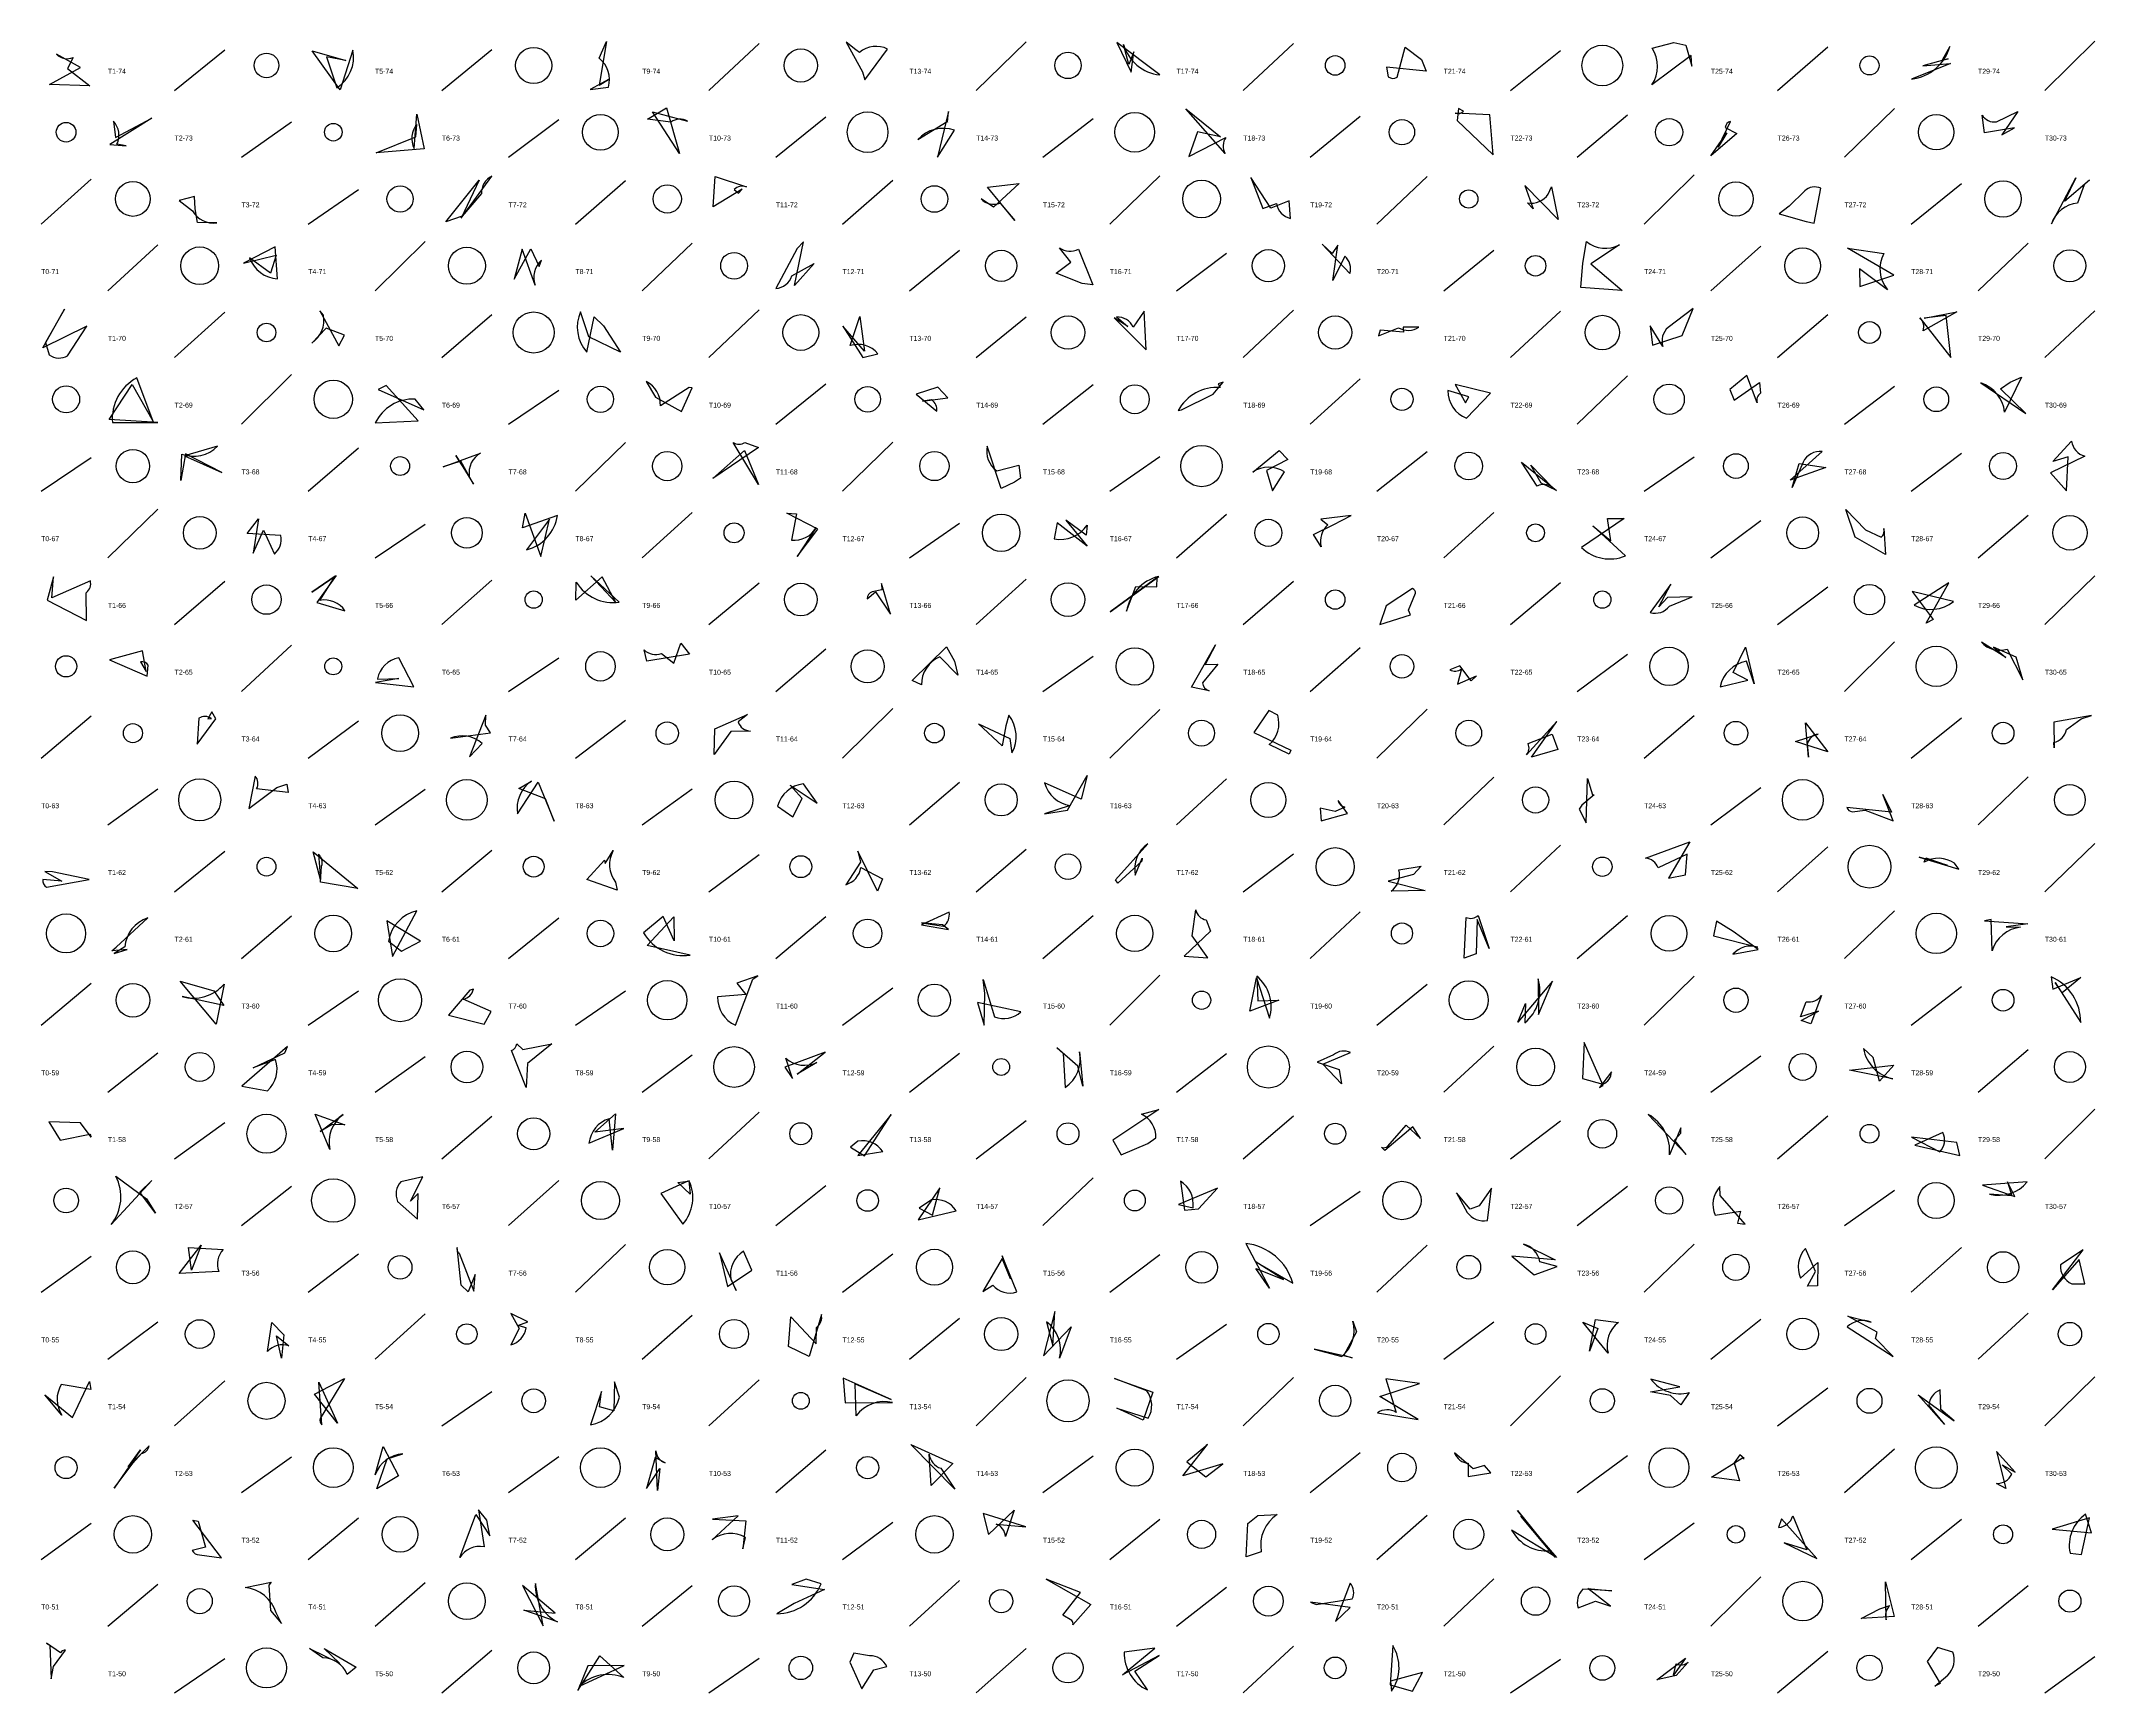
# Model space of a CAD drawing. Header units: millimetres. Extents: x -1 to 9990, y 0 to 15990.
# Drawn here: x 0 to 1230, y 2000 to 2990 of the extents above; entities that cross this region are included whole.
import ezdxf

# ---------------------------------------------------------------- set-up
doc = ezdxf.new("R2010")
doc.units = ezdxf.units.MM
doc.layers.add('TEXT', color=3, linetype='Continuous')
doc.layers.add('WALL', color=1, linetype='Continuous')

msp = doc.modelspace()

# ---------------------------------------------------------------- linework, layer by layer
for points in [[(339.8, 2966.6), (328.9, 2960.5), (339.8, 2961.9, 0.3), (334.3, 2979.3), (338.6, 2989.3), (334.3, 2963.2)], [(492, 2971.2), (493.4, 2966.4), (507, 2984.8, 0.3), (490.1, 2982.7), (488, 2984.3), (482.2, 2988.9)], [(5, 2963.6), (23.7, 2973.8), (9.3, 2981.7, 0.3), (19.2, 2979.7), (15.9, 2973.2), (29.2, 2962.7)], [(182.5, 2978), (170.9, 2980.1), (177.2, 2961.5, 0.3), (186.8, 2984.1), (179.1, 2960.4), (162.3, 2983.8)], [(654.5, 2983.2), (651.4, 2975.5), (648.2, 2987.5, 0.3), (669.9, 2969.3), (644.3, 2988.8), (652.9, 2970.9)], [(829.4, 2971.6), (805.8, 2974), (806.8, 2968.2, 0.3), (812.1, 2967.9), (817, 2986), (826.7, 2978.6)], [(988.6, 2974.6), (988.2, 2980.9), (964.7, 2963.4, 0.3), (964.8, 2985.4), (977.9, 2988.8), (985, 2987.1)], [(1126.9, 2974.7), (1143.5, 2976.2), (1120.2, 2966.8, 0.3), (1143.2, 2986.4), (1138.5, 2978.2), (1142.1, 2979)], [(41.1, 2927.6), (51, 2926.8), (45.4, 2927.8, 0.3), (43.4, 2941.6), (44.5, 2931.8), (66.4, 2943.4)], [(200.7, 2922.7), (224.4, 2932.2), (225, 2939.7, 0.3), (223.5, 2925.3), (225.1, 2945.8), (229.4, 2925)], [(382.4, 2922.3), (366.2, 2947.3), (387.1, 2941.6, 0.3), (377.2, 2941), (363.1, 2942.9), (374.6, 2949.6)], [(543.4, 2947.5), (536.9, 2920.1), (547, 2936.2, 0.3), (525, 2930.6), (542.7, 2941.5), (542.9, 2941.1)], [(692.5, 2935.2), (687.4, 2920.4), (709.6, 2931.9, 0.3), (709.2, 2922.2), (685.6, 2949.1), (706.3, 2932.3)], [(869.7, 2921.5), (867.6, 2945.4), (846.9, 2946.5, 0.3), (851.9, 2947.6), (848.9, 2949.3), (848, 2942)], [(1009.6, 2934.7), (1004.4, 2926), (1011.8, 2941.4, 0.3), (1008.5, 2937.9), (1015.6, 2934.2), (1000, 2920.9)], [(1181.9, 2937.7), (1163.9, 2934.7), (1162.4, 2945.3, 0.3), (1171, 2941.2), (1183.9, 2947.5), (1174.2, 2933.4)], [(262.4, 2906.2), (251.5, 2883.5), (270, 2908.7, 0.3), (263.8, 2898.3), (252.1, 2884.8), (242.3, 2881.4)], [(402.5, 2890.3), (403.7, 2908.4), (422.5, 2902.2, 0.3), (415.1, 2900.6), (417.7, 2898.5), (419.9, 2900.9)], [(585.7, 2904.2), (570.4, 2890.1), (562.9, 2895.1, 0.3), (574.4, 2892.5), (583.2, 2882.1), (566.7, 2902)], [(724.4, 2907.9), (731.7, 2889.2), (739.9, 2892.2, 0.3), (748.2, 2883.4), (747.4, 2893.9), (736.5, 2889.5)], [(888.5, 2903), (893.6, 2889.1), (890.2, 2892.6, 0.3), (902.6, 2897.9), (904.5, 2902.2), (908.6, 2882.8)], [(1226.8, 2906.5), (1223.6, 2903.4), (1219.6, 2892.5, 0.3), (1204, 2880.2), (1218.5, 2907.6), (1211.8, 2893.7)], [(91.9, 2896.5), (82.7, 2894), (90.6, 2887.8, 0.3), (105.2, 2880.7), (93.7, 2881), (92.3, 2889.1)], [(1057.1, 2881.6), (1061.8, 2880.5), (1065.8, 2901.5, 0.3), (1056.2, 2899.8), (1046.8, 2890.7), (1041, 2886.2)], [(140.7, 2861.4), (137.4, 2850.6), (124.9, 2859.7, 0.3), (141.6, 2847.1), (140.1, 2866.4), (121.3, 2856.5)], [(456.5, 2869.4), (452.8, 2865.3), (440, 2841.3, 0.3), (449.7, 2849), (463, 2856.4), (451.2, 2843.1)], [(773.2, 2862.4), (767.3, 2868), (783.8, 2850.3, 0.3), (780.7, 2860.7), (773.6, 2846.1), (776.5, 2867.3)], [(922.1, 2841.9), (923.4, 2856.5), (925.5, 2869.5, 0.3), (945.3, 2867.6), (928.2, 2856.2), (946.9, 2840.1)], [(293.3, 2865.1), (298.3, 2854.6), (299.6, 2858.3, 0.3), (295.9, 2843.3), (288.2, 2865), (283.3, 2846.9)], [(608, 2850.5), (616.7, 2857.1), (610, 2865.8, 0.3), (621.2, 2864.9), (629.9, 2843.6), (623.5, 2844.4)], [(1109.5, 2849.3), (1081.8, 2865.6), (1103.5, 2862.3, 0.3), (1105.8, 2840.5), (1089.1, 2853.2), (1089.3, 2842.5)], [(982.9, 2813.3), (989.3, 2829.3), (974.4, 2818.1, 0.3), (971.3, 2806.6), (963.6, 2819), (965, 2807.5)], [(14.1, 2828.9), (2.6, 2809), (4.9, 2801.6, 0.3), (15.9, 2801.1), (27.5, 2818.9), (1, 2805.8)], [(181.7, 2813.4), (170.8, 2817.6), (162.1, 2808.7, 0.3), (169.1, 2825.4), (167, 2827.9), (178.3, 2807.1)], [(347, 2803.2), (328, 2812.4), (323.1, 2827.4, 0.3), (326.9, 2803.2), (331.3, 2824.3), (336.8, 2819.1)], [(480.2, 2818.8), (492.1, 2800.1), (501.2, 2802.3, 0.3), (484.6, 2807.2), (490.3, 2824.6), (493.1, 2803.9)], [(661.9, 2804.7), (660.7, 2827.7), (654.1, 2818.3, 0.3), (644.1, 2824.3), (650.9, 2818.6), (642.7, 2823.8)], [(802, 2816.5), (800.9, 2813), (812.9, 2817.9, 0.3), (825.2, 2818.3), (815.8, 2818.2), (815.9, 2815.2)], [(1127.8, 2823.5), (1147.4, 2827.4), (1127.1, 2816.1, 0.3), (1125.1, 2823.8), (1143.8, 2800.1), (1141, 2825.1)], [(54.5, 2783.8), (67.2, 2761.6), (57.4, 2787.8, 0.3), (42.7, 2761), (70, 2761.1), (40.8, 2762.8)], [(201.8, 2780.9), (229.2, 2768.7), (224.1, 2775.1, 0.3), (200.1, 2760.8), (225.8, 2762), (206.7, 2783.2)], [(390, 2781.8), (388.2, 2782.1), (370.9, 2771.1, 0.3), (362.4, 2785.6), (368, 2776.3), (383.5, 2767.6)], [(537.1, 2782.2), (524, 2778.1), (536.4, 2767.8, 0.3), (533.3, 2774.6), (527.8, 2773.8), (543, 2775.8)], [(708, 2785.2), (704.9, 2784.2), (706.2, 2782, 0.3), (681, 2768.2), (682.9, 2768.7), (701.9, 2778.1)], [(853, 2772.9), (855.1, 2776.5), (842.4, 2780.2, 0.3), (853.6, 2763.6), (868, 2778.6), (846.8, 2783.8)], [(1014, 2774.4), (1029.1, 2785.1), (1029.7, 2778.7, 0.3), (1027.7, 2772.8), (1021.5, 2789.3), (1011.4, 2780.8)], [(1179.3, 2785.3), (1186.1, 2788.3), (1175.9, 2767.2, 0.3), (1161.6, 2784.8), (1188.7, 2766.4), (1173.4, 2781.2)], [(86.5, 2742.3), (83.6, 2726.3), (84.3, 2742.1, 0.3), (105.6, 2746.9), (85.8, 2741.2), (108.3, 2731.1)], [(421.2, 2744.4), (429.7, 2724), (414.4, 2749.1, 0.3), (421.5, 2749.1), (429.7, 2746.1), (402.2, 2727.5)], [(582.9, 2725.4), (574.9, 2721.5), (566.6, 2747, 0.3), (572.3, 2732.2), (585.6, 2735.6), (586.5, 2727.8)], [(733.9, 2732.3), (737.4, 2720.1), (744.7, 2731.5, 0.3), (725.7, 2731.4), (741.4, 2744.3), (746.7, 2738.9)], [(1068.8, 2734.1), (1047.5, 2726.6), (1066.7, 2743.8, 0.3), (1055.2, 2737.4), (1048.7, 2722.2), (1052.8, 2736.5)], [(1213.9, 2740.6), (1204.8, 2737.7), (1216, 2750, 0.3), (1223.9, 2740.9), (1203.4, 2730.9), (1213, 2720.1)], [(251.4, 2738), (240.8, 2734.5), (263.1, 2742.8, 0.3), (256.4, 2728.9), (248.4, 2741.4), (258.9, 2724.2)], [(898.3, 2724.7), (892.2, 2735.6), (904.9, 2722.3, 0.3), (896, 2723), (886.5, 2737.4), (907.6, 2720.3)], [(299.3, 2680.9), (304.4, 2703.2), (290.8, 2684.8, 0.3), (309.3, 2705.4), (288.3, 2697.9), (290, 2706.7)], [(446.6, 2706.7), (452.5, 2706.4), (449.4, 2690.7, 0.3), (464.1, 2698.1), (452.9, 2680.9), (465.1, 2697.2)], [(1080.8, 2709), (1092.6, 2696.8), (1102, 2692.4, 0.3), (1103.6, 2697.6), (1104.5, 2682.1), (1086.5, 2692.4)], [(127, 2682.8), (133.3, 2696.5), (139.7, 2682.3, 0.3), (143.5, 2693.3), (123.4, 2694.5), (130.3, 2703.3)], [(626.5, 2687.1), (608.5, 2700.9), (606.7, 2691.4, 0.3), (626.5, 2699.6), (625.9, 2693.5), (613.8, 2702.6)], [(784.5, 2705.4), (766.5, 2703.1), (770.7, 2699.8, 0.3), (766.7, 2686.7), (762, 2693.9), (773.9, 2699.8)], [(938, 2703.5), (948.1, 2703.6), (922.6, 2686.2, 0.3), (948.8, 2681.2), (929.4, 2699.1), (940, 2690.2)], [(176.7, 2669.4), (165.1, 2653.2), (182, 2648.3, 0.3), (166.9, 2654.5), (176.2, 2669.1), (162.1, 2659.4)], [(336.1, 2668.6), (320.2, 2654.6), (320.5, 2665.4, 0.3), (346.3, 2653.5), (329.2, 2669.2), (344.2, 2653.3)], [(3.7, 2654.6), (27.3, 2642.4), (27, 2659.1, 0.3), (29.5, 2666.3), (6.5, 2656), (7.4, 2668.7)], [(503.3, 2664.6), (503.6, 2660.8), (497.7, 2659.7, 0.3), (494.8, 2655.4), (499.7, 2659.6), (508.6, 2646.3)], [(668.4, 2668.2), (640.3, 2647.7), (669.3, 2668.9, 0.3), (650.1, 2648), (655.7, 2662.8), (668.2, 2662.6)], [(820.2, 2645.9), (819, 2648.7), (823.2, 2658.8, 0.3), (821.3, 2661.6), (805.5, 2651.3), (801.7, 2640.1)], [(968.9, 2650.6), (976.1, 2664.2), (963.6, 2647.2, 0.3), (975.2, 2651), (988.8, 2656.6), (974.1, 2656.3)], [(1128.9, 2640.8), (1142.6, 2665.1), (1121.7, 2651.7, 0.3), (1145.3, 2653.8), (1120.6, 2659.9), (1133.1, 2643)], [(40.9, 2619), (63.5, 2609.1), (64.1, 2615.7, 0.3), (59.6, 2617.8), (62.9, 2611.9), (60.8, 2624.4)], [(200.3, 2605.4), (223.2, 2602.7), (214.2, 2620.2, 0.3), (201.4, 2607.5), (201.7, 2607.4), (214.3, 2607.8)], [(388.3, 2622.4), (362.8, 2618.2), (361.2, 2624.9, 0.3), (371.5, 2622.7), (379, 2616.9), (383.1, 2628.9)], [(547, 2618.2), (549.1, 2609.8), (538.2, 2620.8, 0.3), (527.2, 2603.9), (521.7, 2606.5), (542.2, 2626.7)], [(697.2, 2616.2), (704.8, 2616.3), (695.6, 2605.2, 0.3), (699.5, 2600.4), (689, 2602.6), (703.3, 2627.8)], [(1020.7, 2626.4), (1026, 2604.5), (1021.3, 2618.1, 0.3), (1005.5, 2602.8), (1022.1, 2606.8), (1013.3, 2611.3)], [(1169.2, 2626.4), (1176.6, 2620.3), (1162, 2629.5, 0.3), (1177.5, 2625.4), (1186.9, 2606.9), (1182.9, 2620.6)], [(856.4, 2606.4), (849.6, 2615.3), (843.7, 2613, 0.3), (850.6, 2613.5), (848.3, 2604.4), (859.6, 2609.4)], [(102.3, 2587.8), (99.9, 2583.6), (102.1, 2583.7, 0.3), (94.5, 2584), (93.5, 2568.4), (104.7, 2583.6)], [(266.3, 2585.7), (256.5, 2560.8), (264.2, 2568.7, 0.3), (245.2, 2571.9), (269.2, 2575.2), (266.2, 2579.7)], [(403.4, 2577.6), (423.1, 2586.1), (417.4, 2581.7, 0.3), (424.8, 2576.2), (413.1, 2575.9), (403, 2562.2)], [(561.5, 2580.5), (580.2, 2571.8), (581.4, 2563.1, 0.3), (579.6, 2585.7), (577.7, 2579.4), (575.5, 2567.4)], [(748.5, 2564.7), (747.4, 2562.4), (735.5, 2568.1, 0.3), (740.6, 2585.8), (735.2, 2588.6), (726.2, 2575.3)], [(1205.3, 2581.6), (1205.6, 2566.1), (1205.3, 2569.4, 0.3), (1213, 2577.1), (1221.7, 2583.5), (1227.9, 2585.6)], [(892.6, 2560.6), (907.8, 2582), (889.5, 2561.9, 0.3), (890.5, 2568.7), (905, 2574.4), (908.3, 2565.1)], [(1070, 2563.7), (1050.6, 2570), (1064.2, 2574.4, 0.3), (1057.7, 2568.4), (1058.5, 2560.6), (1056.7, 2581.1)], [(147.2, 2544.4), (148, 2539.5), (129.1, 2541.6, 0.3), (128.3, 2549.3), (124.4, 2529.8), (141.1, 2542.4)], [(302.1, 2535.7), (286.1, 2541.9), (293.8, 2546.3, 0.3), (285.4, 2526.6), (297.7, 2545.6), (307.2, 2522.2)], [(626.5, 2549.6), (622.9, 2535.4), (601, 2545.3, 0.3), (616.3, 2531.6), (600.9, 2526.6), (614.7, 2528.8)], [(925.4, 2521.3), (926.2, 2547.9), (929.2, 2538, 0.3), (930.1, 2538.1), (922.7, 2531.8), (921.2, 2529.5)], [(448.6, 2543.8), (464.8, 2533), (456.5, 2544.6, 0.3), (441, 2531.3), (450.3, 2524.8), (455.7, 2535.9)], [(766.7, 2522.4), (782.3, 2526.9), (776.8, 2534.7, 0.3), (780.7, 2530.6), (774.9, 2528.1), (766, 2530)], [(1102.9, 2538.2), (1108.2, 2527.6), (1081.5, 2530.5, 0.3), (1084.7, 2527.9), (1092.5, 2528.8), (1109.1, 2522.4)], [(984.9, 2490.1), (985.9, 2502.4), (968.4, 2494.3, 0.3), (960.9, 2500.1), (987.4, 2509.8), (974.6, 2488.1)], [(189.7, 2481.9), (167.3, 2485.8), (168, 2495.4, 0.3), (166.2, 2502.4), (167.3, 2487.3), (163, 2503.9)], [(337.5, 2498.8), (337.8, 2496.8), (342.6, 2504.7, 0.3), (344.1, 2485.7), (345.1, 2480.9), (326.9, 2487.3)], [(489.2, 2504.3), (490.7, 2497.7), (481.9, 2484.2, 0.3), (490.9, 2494.5), (503.9, 2487.7), (500.9, 2480.3)], [(644.9, 2485.1), (643.5, 2487.1), (662.8, 2508.7, 0.3), (655.3, 2489.9), (659.5, 2500), (659.2, 2498.3)], [(1124.7, 2500.7), (1148.4, 2493.6), (1145.9, 2497, 0.3), (1127.7, 2497.6), (1128.8, 2500.2), (1141.6, 2496)], [(2.2, 2492.2), (12.4, 2486.4), (1, 2487.3, 0.3), (3.3, 2482.7), (28.7, 2487.4), (6.8, 2491.9)], [(806.8, 2486.4), (828.9, 2480.7), (808.6, 2480.3, 0.3), (813.2, 2493.1), (826.6, 2495.3), (822, 2490.4)], [(42.4, 2444.6), (44.9, 2446.7), (63.9, 2464.3, 0.3), (50.1, 2446.9), (43.7, 2442.9), (51.5, 2445.4)], [(207, 2462.5), (210.4, 2441.2), (225, 2468.6, 0.3), (208, 2450.4), (215.8, 2444.4), (227.3, 2450.4)], [(379.2, 2450.5), (372.6, 2465.1), (360.8, 2455.3, 0.3), (388.7, 2442), (363, 2447.7), (378.9, 2464.9)], [(539.8, 2460.1), (527.2, 2461.3), (540.4, 2459.4, 0.3), (543.8, 2467.8), (527.2, 2460.2), (543.5, 2457.3)], [(698.8, 2440.4), (689.4, 2453.5), (691.5, 2469.1, 0.3), (697.7, 2463.1), (700.3, 2456.4), (684.6, 2441.4)], [(859.4, 2442.7), (852.3, 2440.2), (853.4, 2464.6, 0.3), (860.7, 2465.8), (867.2, 2446), (860, 2463.4)], [(1003.3, 2462.4), (1001.5, 2453.5), (1028.2, 2446.7, 0.3), (1013.2, 2442.6), (1028.3, 2445.4), (1013.4, 2456.1)], [(1189.8, 2460.8), (1176.8, 2458.9), (1185.5, 2458.8, 0.3), (1168.4, 2444.5), (1167.8, 2463.3), (1163.9, 2462.6)], [(103.5, 2420.7), (109.4, 2411.8), (84.4, 2417.3, 0.3), (109.6, 2424.7), (104.8, 2400.7), (83.2, 2426.4)], [(416.7, 2425.3), (422.1, 2418.5), (405.1, 2417, 0.3), (415.9, 2400), (426.3, 2427.7), (429.2, 2429.7)], [(565.1, 2419), (564.2, 2427.4), (570.9, 2405.1, 0.3), (586.8, 2408.1), (560.8, 2413.7), (564.7, 2400.1)], [(723.9, 2408.4), (727.9, 2428.4), (735.7, 2404.2, 0.3), (728, 2429.5), (728.6, 2414.7), (741.3, 2415.1)], [(884.3, 2401.8), (889, 2413), (888.6, 2401.4, 0.3), (896.6, 2427.9), (896.8, 2406.5), (905.2, 2426.5)], [(1210.4, 2419.5), (1206.1, 2425.7), (1221.5, 2401.6, 0.3), (1203.8, 2429), (1204.7, 2421.7), (1221.5, 2428.6)], [(265.3, 2400.6), (269.5, 2408.2), (252.7, 2415.6, 0.3), (259, 2421.7), (256.8, 2421), (243.9, 2406.1)], [(1064.5, 2408.4), (1053.7, 2405), (1057.1, 2414.1, 0.3), (1066.2, 2417.9), (1059.8, 2400.9), (1054, 2402.8)], [(147.5, 2387.3), (120.3, 2363.6), (135.6, 2360.8, 0.3), (140.4, 2379.4), (127.1, 2374.4), (145.9, 2383.5)], [(291.4, 2377), (290.5, 2362.7), (281.8, 2384.9, 0.3), (284.9, 2388.9), (288.6, 2385.5), (305.8, 2388.9)], [(608.4, 2386.5), (612.1, 2383), (613.4, 2362.7, 0.3), (621.9, 2384), (623.9, 2363.6), (620.9, 2375.4)], [(924.2, 2389.7), (923.1, 2368), (935.3, 2364.7, 0.3), (940.5, 2372.1), (933.4, 2362.8), (935.5, 2363.9)], [(445.4, 2374.8), (450.1, 2368.1), (446.1, 2380.2, 0.3), (464.6, 2377.7), (452.8, 2370.7), (469.6, 2383.8)], [(778.7, 2364.9), (767.7, 2376.6), (784.2, 2383.6, 0.3), (774, 2382.3), (764.3, 2377.8), (777.4, 2373.5)], [(1100.9, 2366.5), (1097.2, 2380.7), (1091.4, 2386, 0.3), (1109, 2367.9), (1083, 2373), (1109.6, 2376)], [(646.9, 2322.3), (662.8, 2329.2), (667.7, 2332.6, 0.3), (659, 2346.7), (669.3, 2349.5), (641.8, 2331.2)], [(11.4, 2331.1), (29.1, 2334.8), (29.6, 2334.2, 0.3), (29.9, 2333), (23.6, 2341.6), (4.6, 2342.1)], [(174.3, 2340.5), (167.2, 2336.4), (180.9, 2346.6, 0.3), (173, 2325.6), (164.2, 2346.8), (182, 2340.4)], [(344, 2346.9), (342.3, 2325.1), (340.3, 2344, 0.3), (328.1, 2329.3), (348.9, 2338.1), (331.7, 2336)], [(509, 2346.6), (489.2, 2321.9), (504.1, 2324.3, 0.3), (489.1, 2330.6), (484.8, 2326.9), (493.1, 2321.8)], [(821.6, 2339.1), (804.7, 2324.9), (802.7, 2326.9, 0.3), (806.6, 2327.6), (817.6, 2340.1), (826.2, 2332.2)], [(982.1, 2335.3), (982, 2338.5), (975.2, 2322.3, 0.3), (962.4, 2346.6), (985.3, 2322.5), (978.3, 2331.2)], [(1147.3, 2329.7), (1120.1, 2332.9), (1137.2, 2324.1, 0.3), (1139, 2335.7), (1122.2, 2328.2), (1149.1, 2321.9)], [(59.2, 2300), (66.4, 2306.9), (42, 2280.7, 0.3), (44.7, 2309.5), (63.1, 2296), (68.5, 2287.4)], [(221.2, 2294.6), (228.7, 2309.1), (215.4, 2306.2, 0.3), (213.5, 2294.5), (225.5, 2283.9), (225.8, 2299.3)], [(387.3, 2306.6), (371.2, 2299.3), (384.3, 2280.8, 0.3), (388, 2307), (388.7, 2298.9), (381.4, 2305.8)], [(538.2, 2302.5), (525.3, 2283.5), (548, 2288.9, 0.3), (533.2, 2295.4), (525.9, 2290.4), (533.8, 2286.2)], [(704.5, 2302.4), (681.1, 2292.7), (689.9, 2290.7, 0.3), (682.3, 2306.5), (684.8, 2289.2), (693.2, 2290.1)], [(855.9, 2289.8), (847.7, 2299.6), (854.1, 2287.9, 0.3), (866.2, 2283.1), (868.6, 2302.3), (861.3, 2291.9)], [(1020.6, 2280.8), (1005.5, 2298.1), (1005.4, 2303.3, 0.3), (1002.5, 2286.2), (1017.8, 2288.7), (1015.9, 2281.4)], [(1177.6, 2306.1), (1180.3, 2297.9), (1166.9, 2298.9, 0.3), (1189.5, 2306.2), (1162.7, 2304.2), (1182, 2297.5)], [(90.1, 2253.2), (88.3, 2266.9), (109.1, 2265.6, 0.3), (106.4, 2252.5), (82.6, 2251.3), (95.8, 2268.2)], [(255.7, 2240.3), (251.5, 2244.2), (249.1, 2266.9, 0.3), (250.3, 2263.4), (259.1, 2240.7), (259.9, 2250.7)], [(411, 2243.4), (425.6, 2253.3), (420.6, 2264.6, 0.3), (413, 2247.8), (416.2, 2241), (406.3, 2263.6)], [(744.1, 2247.7), (727, 2258.4), (749.7, 2245.5, 0.3), (721.5, 2269.3), (735.7, 2242.5), (727.5, 2254.3)], [(894.1, 2250.5), (907.9, 2255.5), (897.6, 2258.3, 0.3), (887.8, 2268.8), (906.8, 2259.4), (880.8, 2261.6)], [(1057.9, 2243.7), (1062.7, 2252.5), (1056.6, 2266.3, 0.3), (1053.7, 2248.5), (1064, 2257.9), (1063.9, 2243.8)], [(1204.6, 2241.4), (1222.9, 2265.5), (1209.3, 2256.5, 0.3), (1216.1, 2245), (1224, 2245.1), (1220.5, 2259.6)], [(575.6, 2260.3), (563.9, 2240.5), (569.9, 2244.3, 0.3), (584.4, 2240.2), (575.5, 2261.9), (580.6, 2248.1)], [(281.3, 2227.3), (286.4, 2218.4), (281.4, 2208.6, 0.3), (290.5, 2218.7), (285.5, 2220.2), (291.6, 2222.3)], [(449, 2225.3), (464.1, 2209.1), (464.4, 2219, 0.3), (467.3, 2226.8), (460, 2201.6), (447.6, 2207.6)], [(600.3, 2202), (616.9, 2219.4), (610, 2200.5, 0.3), (602.1, 2222.3), (605.9, 2208), (607.1, 2228.6)], [(143.9, 2200.6), (140.9, 2213.9), (148.3, 2207.9, 0.3), (135.6, 2204.6), (138.1, 2221.9), (145.4, 2214.5)], [(785.1, 2200.7), (762.4, 2206), (779, 2201.6, 0.3), (785.6, 2222.8), (787.8, 2216.4), (780.1, 2202.4)], [(927.3, 2204.8), (930.9, 2223.8), (944.7, 2222, 0.3), (938.4, 2203.5), (923.4, 2222.2), (932.3, 2218.4)], [(1099.5, 2216.2), (1082, 2225.8), (1096, 2222.1, 0.3), (1081.6, 2219.3), (1109.2, 2201.6), (1098.6, 2212.3)], [(29, 2186.5), (29.7, 2181.8), (12.1, 2184.7, 0.3), (12.5, 2166.5), (2.3, 2178.5), (18.8, 2165.1)], [(163.8, 2178.9), (181.7, 2188.4), (167.2, 2164.5, 0.3), (168.2, 2160.6), (166.4, 2186.2), (177.6, 2161.6)], [(334.4, 2171.3), (335.6, 2180.5), (329.1, 2160.6, 0.3), (346.4, 2177.2), (343.4, 2186.3), (343.1, 2169.1)], [(480.3, 2188.6), (481.5, 2173.7), (509.9, 2174, 0.3), (488.1, 2166), (487.5, 2185.2), (509, 2175.7)], [(660.1, 2163.5), (644.2, 2170.6), (663.1, 2164.6, 0.3), (662.2, 2181), (642.9, 2188.3), (665.9, 2180.1)], [(825.5, 2185.4), (805.3, 2188.1), (811.6, 2168, 0.3), (800.3, 2167.8), (824.8, 2163.9), (801.7, 2177.6)], [(963.8, 2180.4), (981.5, 2183.4), (964, 2188, 0.3), (987.1, 2179.9), (982.1, 2172.6), (975.9, 2178.2)], [(1145.7, 2163.1), (1137.7, 2169.8), (1137.3, 2181.5, 0.3), (1130.5, 2172.1), (1139.9, 2160.9), (1124.1, 2178.6)], [(43.8, 2122.7), (54.9, 2137.7), (60.1, 2143.4, 0.3), (64.7, 2148), (52.2, 2135.4), (59.6, 2145.7)], [(201.1, 2122.2), (207.2, 2140.3), (216.6, 2143.2, 0.3), (200.1, 2130.7), (204.9, 2147.7), (214, 2130.1)], [(370.5, 2134.4), (369.2, 2121.2), (368.1, 2145, 0.3), (373.8, 2137.8), (367.7, 2141), (362.6, 2122.4)], [(546, 2137.4), (533.1, 2124.3), (531.9, 2143.1, 0.3), (538.8, 2134.6), (547.3, 2122.1), (520.9, 2148.8)], [(707.8, 2137.2), (683.7, 2130), (698.5, 2148.9, 0.3), (697.5, 2147.8), (686.2, 2138.5), (697.5, 2129.4)], [(864.5, 2136.3), (857.7, 2134.2), (846.5, 2143.8, 0.3), (854.7, 2137.6), (854.6, 2129.7), (868.2, 2131.9)], [(1017.1, 2127.1), (1000.3, 2129.3), (1019, 2140.8, 0.3), (1020, 2140.5), (1017.3, 2142.6), (1013.9, 2137.8)], [(1171.1, 2144.6), (1176.7, 2122.5), (1171.1, 2125.5, 0.3), (1180.2, 2131.1), (1174.4, 2136.7), (1182.3, 2132.2)], [(94, 2103), (98.4, 2087.4), (90.5, 2085.4, 0.3), (94.9, 2082.7), (108, 2080.9), (90.9, 2103.5)], [(266.9, 2103.5), (262, 2109.6), (265.3, 2087.6, 0.3), (250.7, 2081.1), (260.3, 2106.9), (268.8, 2094.2)], [(422, 2103.2), (420.2, 2086.3), (421.8, 2093.2, 0.3), (401.9, 2091.8), (417.4, 2106), (402, 2104.1)], [(567.4, 2095), (582.7, 2109.5), (577.5, 2093.8, 0.3), (572, 2101.2), (589.7, 2099.6), (564.2, 2107.5)], [(722.7, 2101.5), (728.6, 2106.3), (740.3, 2106.8, 0.3), (730.7, 2084.8), (730.7, 2084.5), (721.7, 2081.5)], [(886.1, 2105.9), (907.6, 2081.2), (880.7, 2097.6, 0.3), (903.7, 2085.2), (884.2, 2109.3), (906.7, 2081.3)], [(1063.5, 2080.5), (1042.2, 2104.3), (1040.6, 2099.1, 0.3), (1049.1, 2106), (1057.4, 2085.7), (1043.8, 2090)], [(1204.3, 2098.2), (1227.9, 2096), (1224.3, 2107, 0.3), (1215.1, 2083.8), (1222, 2082.9), (1226.8, 2105)], [(469.1, 2061.9), (451.1, 2053.6), (440.6, 2047.4, 0.3), (467.1, 2065.3), (458.1, 2068.1), (449.6, 2064.9)], [(601.9, 2068.1), (628.7, 2052.9), (617.9, 2040.8, 0.3), (617.2, 2043.3), (611.9, 2046.6), (622.5, 2060.2)], [(1090, 2044.5), (1101.1, 2050.4), (1107.2, 2052.4, 0.3), (1105, 2043.7), (1104.5, 2066.5), (1109.7, 2045.8)], [(137.3, 2049.3), (144, 2041.5), (140.8, 2048, 0.3), (122.3, 2063.1), (137.7, 2066.3), (136.4, 2064.6)], [(288.4, 2064.3), (300.6, 2040.3), (296, 2065.5, 0.3), (309.3, 2042.5), (289.1, 2049.6), (307.9, 2047.8)], [(760.3, 2054.4), (763.6, 2053), (785.2, 2056.3, 0.3), (784, 2065.8), (775.2, 2042.8), (783.9, 2051.2)], [(926.3, 2062.5), (940.7, 2061.1), (923.4, 2062.2, 0.3), (920.6, 2050.9), (930.9, 2055), (939.9, 2052)], [(6.1, 2008.4), (7.4, 2015.8), (14.7, 2025.6, 0.3), (11.6, 2024), (3.3, 2029.8), (5.3, 2028.6)], [(169.5, 2026.6), (188.6, 2015.5), (183.4, 2011.1, 0.3), (168.8, 2021.1), (160.8, 2026.6), (178.7, 2017.8)], [(321.4, 2001.5), (334.7, 2022.2), (349, 2009.2, 0.3), (322.4, 2004), (349.2, 2016.4), (327.4, 2016.3)], [(491.5, 2002.5), (498.8, 2013.8), (506.5, 2015.8, 0.3), (496.2, 2022.3), (486.7, 2023.9), (484.4, 2018.4)], [(647.6, 2010.8), (667.1, 2026.9), (648.6, 2024.5, 0.3), (662.6, 2001.8), (655.1, 2013.1), (669.6, 2022.5)], [(827.4, 2012.2), (808.1, 2007.1), (808.8, 2001.1, 0.3), (809.5, 2028.4), (807.9, 2004.9), (821.3, 2001.1)], [(984.8, 2020.8), (977.7, 2010.6), (979.3, 2017.4, 0.3), (986.4, 2018.4), (979.3, 2010.5), (967.6, 2007.8)], [(1137.4, 2005.6), (1134.2, 2004), (1141.9, 2010.6, 0.3), (1144.9, 2024.5), (1135.8, 2027.3), (1129.6, 2018.8)]]:
    msp.add_lwpolyline(points, format="xyb", close=True)
for centre, radius in [((135, 2975), 7.38), ((295, 2975), 10.8), ((455, 2975), 9.95), ((615, 2975), 7.91), ((775, 2975), 5.87), ((935, 2975), 12.2), ((1095, 2975), 5.71), ((15, 2935), 5.91), ((175, 2935), 5.27), ((335, 2935), 10.7), ((495, 2935), 12.2), ((655, 2935), 11.9), ((815, 2935), 7.58), ((975, 2935), 8.12), ((1135, 2935), 10.6), ((55, 2895), 10.4), ((215, 2895), 7.84), ((375, 2895), 8.45), ((535, 2895), 7.97), ((695, 2895), 11.3), ((1015, 2895), 10.3), ((1175, 2895), 10.9), ((855, 2895), 5.48), ((95, 2855), 11.3), ((255, 2855), 11.1), ((415, 2855), 7.99), ((575, 2855), 9.37), ((735, 2855), 9.64), ((895, 2855), 6.15), ((1055, 2855), 10.7), ((1215, 2855), 9.59), ((135, 2815), 5.55), ((295, 2815), 12.3), ((455, 2815), 10.7), ((615, 2815), 10), ((775, 2815), 9.93), ((935, 2815), 10.3), ((1095, 2815), 6.57), ((15, 2775), 8.08), ((175, 2775), 11.5), ((335, 2775), 7.86), ((495, 2775), 7.63), ((655, 2775), 8.65), ((815, 2775), 6.64), ((975, 2775), 9.1), ((1135, 2775), 7.4), ((55, 2735), 10), ((375, 2735), 8.77), ((535, 2735), 8.74), ((695, 2735), 12.4), ((855, 2735), 8.28), ((1175, 2735), 8.08), ((215, 2735), 5.67), ((1015, 2735), 7.39), ((575, 2695), 11.2), ((95, 2695), 9.79), ((255, 2695), 9.2), ((415, 2695), 5.98), ((735, 2695), 8.11), ((895, 2695), 5.32), ((1055, 2695), 9.55), ((1215, 2695), 10.3), ((135, 2655), 8.83), ((295, 2655), 5.18), ((455, 2655), 9.81), ((615, 2655), 10.1), ((775, 2655), 5.83), ((935, 2655), 5.18), ((1095, 2655), 9.08), ((15, 2615), 6.36), ((175, 2615), 5.07), ((335, 2615), 8.85), ((495, 2615), 9.91), ((655, 2615), 11.2), ((815, 2615), 7.04), ((975, 2615), 11.5), ((1135, 2615), 12.1), ((215, 2575), 11), ((55, 2575), 5.72), ((375, 2575), 6.72), ((535, 2575), 5.87), ((695, 2575), 7.78), ((855, 2575), 7.71), ((1015, 2575), 7.06), ((1175, 2575), 6.5), ((95, 2535), 12.6), ((255, 2535), 12.2), ((415, 2535), 11.3), ((1055, 2535), 12.2), ((575, 2535), 9.64), ((735, 2535), 10.5), ((895, 2535), 7.86), ((1215, 2535), 9.24), ((135, 2495), 5.61), ((295, 2495), 6.22), ((455, 2495), 6.57), ((615, 2495), 7.6), ((775, 2495), 11.4), ((935, 2495), 5.79), ((1095, 2495), 12.8), ((15, 2455), 11.7), ((175, 2455), 11), ((335, 2455), 7.93), ((495, 2455), 8.57), ((655, 2455), 10.9), ((815, 2455), 6.33), ((975, 2455), 10.7), ((1135, 2455), 12.1), ((55, 2415), 10.1), ((215, 2415), 12.9), ((375, 2415), 11.8), ((535, 2415), 9.69), ((855, 2415), 11.7), ((695, 2415), 5.47), ((1015, 2415), 7.28), ((1175, 2415), 6.49), ((415, 2375), 12.2), ((735, 2375), 12.6), ((895, 2375), 11.3), ((95, 2375), 8.67), ((255, 2375), 9.48), ((575, 2375), 5.05), ((1055, 2375), 8.03), ((1215, 2375), 9.29), ((135, 2335), 11.7), ((295, 2335), 9.6), ((455, 2335), 6.62), ((615, 2335), 6.56), ((775, 2335), 6.33), ((935, 2335), 8.58), ((1095, 2335), 5.61), ((15, 2295), 7.38), ((175, 2295), 13), ((335, 2295), 11.4), ((495, 2295), 6.47), ((655, 2295), 6.25), ((815, 2295), 11.5), ((975, 2295), 8.16), ((1135, 2295), 10.8), ((55, 2255), 9.86), ((375, 2255), 10.6), ((535, 2255), 10.8), ((695, 2255), 9.44), ((1175, 2255), 9.35), ((215, 2255), 7.1), ((855, 2255), 7.12), ((1015, 2255), 7.9), ((95, 2215), 8.61), ((255, 2215), 6.14), ((415, 2215), 8.73), ((575, 2215), 9.94), ((735, 2215), 6.38), ((895, 2215), 6.21), ((1055, 2215), 9.45), ((1215, 2215), 7.02), ((135, 2175), 11.1), ((295, 2175), 7.11), ((455, 2175), 5.04), ((615, 2175), 12.6), ((775, 2175), 9.42), ((935, 2175), 7.24), ((1095, 2175), 7.48), ((15, 2135), 6.63), ((175, 2135), 11.9), ((335, 2135), 11.9), ((495, 2135), 6.68), ((655, 2135), 11.1), ((815, 2135), 8.55), ((975, 2135), 11.9), ((1135, 2135), 12.5), ((55, 2095), 11.2), ((215, 2095), 10.7), ((375, 2095), 9.84), ((535, 2095), 11.2), ((695, 2095), 8.43), ((855, 2095), 9.02), ((1015, 2095), 5.23), ((1175, 2095), 5.69), ((1055, 2055), 11.9), ((95, 2055), 7.53), ((255, 2055), 11), ((415, 2055), 9.24), ((575, 2055), 6.92), ((735, 2055), 8.93), ((895, 2055), 8.49), ((1215, 2055), 6.64), ((135, 2015), 12), ((295, 2015), 9.54), ((455, 2015), 7.04), ((615, 2015), 9.01), ((775, 2015), 6.49), ((935, 2015), 7.43), ((1095, 2015), 7.59)]:
    msp.add_circle(centre, radius)
at = {"layer": 'WALL'}
for p, q in [((560, 2960), (590, 2989.1)), ((1200, 2960), (1230, 2989.6)), ((80, 2960), (110, 2984.3)), ((240, 2960), (270, 2984.5)), ((400, 2960), (430, 2988.2)), ((720, 2960), (750, 2988.2)), ((880, 2960), (910, 2983.9)), ((1040, 2960), (1070, 2986.2)), ((120, 2920), (150, 2941.3)), ((280, 2920), (310, 2942.7)), ((440, 2920), (470, 2944.3)), ((600, 2920), (630, 2943.3)), ((760, 2920), (790, 2944.6)), ((920, 2920), (950, 2945.5)), ((1080, 2920), (1110, 2949.3)), ((0, 2880), (30, 2906.9)), ((320, 2880), (350, 2906)), ((480, 2880), (510, 2906.2)), ((640, 2880), (670, 2908.8)), ((800, 2880), (830, 2908.5)), ((960, 2880), (990, 2909.5)), ((1120, 2880), (1150, 2904.3)), ((160, 2880), (190, 2900.6)), ((40, 2840), (70, 2867.6)), ((200, 2840), (230, 2869.5)), ((360, 2840), (390, 2868.6)), ((1000, 2840), (1030, 2866.7)), ((1160, 2840), (1190, 2868.6)), ((520, 2840), (550, 2864.3)), ((680, 2840), (710, 2862.6)), ((840, 2840), (870, 2864.4)), ((80, 2800), (110, 2827.1)), ((240, 2800), (270, 2825.8)), ((400, 2800), (430, 2828.6)), ((560, 2800), (590, 2824.3)), ((720, 2800), (750, 2828.4)), ((880, 2800), (910, 2827.7)), ((1040, 2800), (1070, 2825.7)), ((1200, 2800), (1230, 2827.9)), ((120, 2760), (150, 2789.8)), ((280, 2760), (310, 2780.5)), ((440, 2760), (470, 2784.2)), ((600, 2760), (630, 2783.8)), ((760, 2760), (790, 2787.3)), ((920, 2760), (950, 2789.1)), ((1080, 2760), (1110, 2782.9)), ((160, 2720), (190, 2746)), ((320, 2720), (350, 2749.1)), ((480, 2720), (510, 2749.3)), ((800, 2720), (830, 2743.7)), ((0, 2720), (30, 2740.2)), ((640, 2720), (670, 2740.8)), ((960, 2720), (990, 2740.6)), ((1120, 2720), (1150, 2742.8)), ((40, 2680), (70, 2709.1)), ((360, 2680), (390, 2707.2)), ((680, 2680), (710, 2706.2)), ((840, 2680), (870, 2707.2)), ((200, 2680), (230, 2700.2)), ((520, 2680), (550, 2700.7)), ((1000, 2680), (1030, 2702.4)), ((1160, 2680), (1190, 2705.5)), ((1200, 2640), (1230, 2669.3)), ((80, 2640), (110, 2666)), ((240, 2640), (270, 2666.6)), ((400, 2640), (430, 2665.1)), ((560, 2640), (590, 2667.3)), ((720, 2640), (750, 2666)), ((880, 2640), (910, 2665.3)), ((1040, 2640), (1070, 2662.6)), ((120, 2600), (150, 2627.6)), ((280, 2600), (310, 2620.1)), ((440, 2600), (470, 2625.5)), ((600, 2600), (630, 2621.2)), ((760, 2600), (790, 2626.3)), ((920, 2600), (950, 2622.4)), ((1080, 2600), (1110, 2629.6)), ((0, 2560), (30, 2585.4)), ((480, 2560), (510, 2589.7)), ((640, 2560), (670, 2589.2)), ((800, 2560), (830, 2589.3)), ((960, 2560), (990, 2585.6)), ((1120, 2560), (1150, 2584.2)), ((160, 2560), (190, 2582.3)), ((320, 2560), (350, 2582.7)), ((680, 2520), (710, 2547.7)), ((840, 2520), (870, 2548.6)), ((1160, 2520), (1190, 2548.9)), ((40, 2520), (70, 2541.7)), ((200, 2520), (230, 2541.5)), ((360, 2520), (390, 2541.6)), ((520, 2520), (550, 2545.7)), ((1000, 2520), (1030, 2542.4)), ((80, 2480), (110, 2504.3)), ((240, 2480), (270, 2504.8)), ((400, 2480), (430, 2502.3)), ((560, 2480), (590, 2505.5)), ((720, 2480), (750, 2502.7)), ((880, 2480), (910, 2507.9)), ((1040, 2480), (1070, 2506.9)), ((1200, 2480), (1230, 2508.8)), ((120, 2440), (150, 2465.6)), ((280, 2440), (310, 2464.3)), ((440, 2440), (470, 2465.1)), ((600, 2440), (630, 2465.7)), ((760, 2440), (790, 2468)), ((920, 2440), (950, 2465.7)), ((1080, 2440), (1110, 2468.6)), ((0, 2400), (30, 2425.2)), ((640, 2400), (670, 2430)), ((800, 2400), (830, 2424.6)), ((960, 2400), (990, 2429.5)), ((1120, 2400), (1150, 2423.2)), ((160, 2400), (190, 2420.7)), ((320, 2400), (350, 2420.6)), ((480, 2400), (510, 2422.4)), ((840, 2360), (870, 2387.4)), ((40, 2360), (70, 2383.4)), ((200, 2360), (230, 2381.2)), ((360, 2360), (390, 2382.2)), ((520, 2360), (550, 2383.2)), ((680, 2360), (710, 2383)), ((1000, 2360), (1030, 2381.7)), ((1160, 2360), (1190, 2385.4)), ((1200, 2320), (1230, 2349.7)), ((80, 2320), (110, 2341.7)), ((240, 2320), (270, 2345.5)), ((400, 2320), (430, 2348)), ((560, 2320), (590, 2342.9)), ((720, 2320), (750, 2345.7)), ((880, 2320), (910, 2342.7)), ((1040, 2320), (1070, 2345.7)), ((120, 2280), (150, 2303.6)), ((280, 2280), (310, 2306.9)), ((440, 2280), (470, 2304)), ((600, 2280), (630, 2308.5)), ((760, 2280), (790, 2300.7)), ((920, 2280), (950, 2303.6)), ((1080, 2280), (1110, 2301.1)), ((320, 2240), (350, 2268.6)), ((800, 2240), (830, 2268.3)), ((960, 2240), (990, 2268.8)), ((1120, 2240), (1150, 2266.8)), ((0, 2240), (30, 2261.7)), ((160, 2240), (190, 2263)), ((480, 2240), (510, 2263.1)), ((640, 2240), (670, 2262.7)), ((200, 2200), (230, 2227.1)), ((360, 2200), (390, 2226.3)), ((1160, 2200), (1190, 2227.6)), ((40, 2200), (70, 2222.4)), ((520, 2200), (550, 2224.6)), ((680, 2200), (710, 2221)), ((840, 2200), (870, 2222.3)), ((1000, 2200), (1030, 2224)), ((880, 2160), (910, 2189.9)), ((80, 2160), (110, 2186.9)), ((240, 2160), (270, 2180.5)), ((400, 2160), (430, 2187.6)), ((560, 2160), (590, 2188.9)), ((720, 2160), (750, 2188.9)), ((1040, 2160), (1070, 2182.7)), ((1200, 2160), (1230, 2189.4)), ((120, 2120), (150, 2141.5)), ((280, 2120), (310, 2141.6)), ((440, 2120), (470, 2145.6)), ((600, 2120), (630, 2142)), ((760, 2120), (790, 2144)), ((920, 2120), (950, 2142.3)), ((1080, 2120), (1110, 2146.3)), ((160, 2080), (190, 2104.9)), ((320, 2080), (350, 2105)), ((640, 2080), (670, 2104.2)), ((800, 2080), (830, 2106.5)), ((1120, 2080), (1150, 2104.1)), ((0, 2080), (30, 2101.7)), ((480, 2080), (510, 2102.3)), ((960, 2080), (990, 2102)), ((520, 2040), (550, 2067.4)), ((840, 2040), (870, 2068.4)), ((1000, 2040), (1030, 2069.6)), ((40, 2040), (70, 2065.2)), ((200, 2040), (230, 2066.2)), ((360, 2040), (390, 2064.3)), ((680, 2040), (710, 2063.4)), ((1160, 2040), (1190, 2064.4)), ((80, 2000), (110, 2020.6)), ((240, 2000), (270, 2025.7)), ((400, 2000), (430, 2020.8)), ((560, 2000), (590, 2026.6)), ((720, 2000), (750, 2028)), ((880, 2000), (910, 2020.3)), ((1040, 2000), (1070, 2025)), ((1200, 2000), (1230, 2021.8))]:
    msp.add_line(p, q, dxfattribs=at)

# ---------------------------------------------------------------- texts
at = {"layer": 'TEXT'}
for s, p in [('T1-74', (40, 2970)), ('T5-74', (200, 2970)), ('T9-74', (360, 2970)), ('T13-74', (520, 2970)), ('T17-74', (680, 2970)), ('T21-74', (840, 2970)), ('T25-74', (1000, 2970)), ('T29-74', (1160, 2970)), ('T2-73', (80, 2930)), ('T6-73', (240, 2930)), ('T10-73', (400, 2930)), ('T14-73', (560, 2930)), ('T18-73', (720, 2930)), ('T22-73', (880, 2930)), ('T26-73', (1040, 2930)), ('T30-73', (1200, 2930)), ('T3-72', (120, 2890)), ('T7-72', (280, 2890)), ('T11-72', (440, 2890)), ('T15-72', (600, 2890)), ('T19-72', (760, 2890)), ('T23-72', (920, 2890)), ('T27-72', (1080, 2890)), ('T0-71', (0, 2850)), ('T4-71', (160, 2850)), ('T8-71', (320, 2850)), ('T12-71', (480, 2850)), ('T16-71', (640, 2850)), ('T20-71', (800, 2850)), ('T24-71', (960, 2850)), ('T28-71', (1120, 2850)), ('T1-70', (40, 2810)), ('T5-70', (200, 2810)), ('T9-70', (360, 2810)), ('T13-70', (520, 2810)), ('T17-70', (680, 2810)), ('T21-70', (840, 2810)), ('T25-70', (1000, 2810)), ('T29-70', (1160, 2810)), ('T2-69', (80, 2770)), ('T6-69', (240, 2770)), ('T10-69', (400, 2770)), ('T14-69', (560, 2770)), ('T18-69', (720, 2770)), ('T22-69', (880, 2770)), ('T26-69', (1040, 2770)), ('T30-69', (1200, 2770)), ('T3-68', (120, 2730)), ('T7-68', (280, 2730)), ('T11-68', (440, 2730)), ('T15-68', (600, 2730)), ('T19-68', (760, 2730)), ('T23-68', (920, 2730)), ('T27-68', (1080, 2730)), ('T0-67', (0, 2690)), ('T4-67', (160, 2690)), ('T8-67', (320, 2690)), ('T12-67', (480, 2690)), ('T16-67', (640, 2690)), ('T20-67', (800, 2690)), ('T24-67', (960, 2690)), ('T28-67', (1120, 2690)), ('T1-66', (40, 2650)), ('T5-66', (200, 2650)), ('T9-66', (360, 2650)), ('T13-66', (520, 2650)), ('T17-66', (680, 2650)), ('T21-66', (840, 2650)), ('T25-66', (1000, 2650)), ('T29-66', (1160, 2650)), ('T2-65', (80, 2610)), ('T6-65', (240, 2610)), ('T10-65', (400, 2610)), ('T14-65', (560, 2610)), ('T18-65', (720, 2610)), ('T22-65', (880, 2610)), ('T26-65', (1040, 2610)), ('T30-65', (1200, 2610)), ('T3-64', (120, 2570)), ('T7-64', (280, 2570)), ('T11-64', (440, 2570)), ('T15-64', (600, 2570)), ('T19-64', (760, 2570)), ('T23-64', (920, 2570)), ('T27-64', (1080, 2570)), ('T0-63', (0, 2530)), ('T4-63', (160, 2530)), ('T8-63', (320, 2530)), ('T12-63', (480, 2530)), ('T16-63', (640, 2530)), ('T20-63', (800, 2530)), ('T24-63', (960, 2530)), ('T28-63', (1120, 2530)), ('T1-62', (40, 2490)), ('T5-62', (200, 2490)), ('T9-62', (360, 2490)), ('T13-62', (520, 2490)), ('T17-62', (680, 2490)), ('T21-62', (840, 2490)), ('T25-62', (1000, 2490)), ('T29-62', (1160, 2490)), ('T2-61', (80, 2450)), ('T6-61', (240, 2450)), ('T10-61', (400, 2450)), ('T14-61', (560, 2450)), ('T18-61', (720, 2450)), ('T22-61', (880, 2450)), ('T26-61', (1040, 2450)), ('T30-61', (1200, 2450)), ('T3-60', (120, 2410)), ('T7-60', (280, 2410)), ('T11-60', (440, 2410)), ('T15-60', (600, 2410)), ('T19-60', (760, 2410)), ('T23-60', (920, 2410)), ('T27-60', (1080, 2410)), ('T0-59', (0, 2370)), ('T4-59', (160, 2370)), ('T8-59', (320, 2370)), ('T12-59', (480, 2370)), ('T16-59', (640, 2370)), ('T20-59', (800, 2370)), ('T24-59', (960, 2370)), ('T28-59', (1120, 2370)), ('T1-58', (40, 2330)), ('T5-58', (200, 2330)), ('T9-58', (360, 2330)), ('T13-58', (520, 2330)), ('T17-58', (680, 2330)), ('T21-58', (840, 2330)), ('T25-58', (1000, 2330)), ('T29-58', (1160, 2330)), ('T2-57', (80, 2290)), ('T6-57', (240, 2290)), ('T10-57', (400, 2290)), ('T14-57', (560, 2290)), ('T18-57', (720, 2290)), ('T22-57', (880, 2290)), ('T26-57', (1040, 2290)), ('T30-57', (1200, 2290)), ('T3-56', (120, 2250)), ('T7-56', (280, 2250)), ('T11-56', (440, 2250)), ('T15-56', (600, 2250)), ('T19-56', (760, 2250)), ('T23-56', (920, 2250)), ('T27-56', (1080, 2250)), ('T0-55', (0, 2210)), ('T4-55', (160, 2210)), ('T8-55', (320, 2210)), ('T12-55', (480, 2210)), ('T16-55', (640, 2210)), ('T20-55', (800, 2210)), ('T24-55', (960, 2210)), ('T28-55', (1120, 2210)), ('T1-54', (40, 2170)), ('T5-54', (200, 2170)), ('T9-54', (360, 2170)), ('T13-54', (520, 2170)), ('T17-54', (680, 2170)), ('T21-54', (840, 2170)), ('T25-54', (1000, 2170)), ('T29-54', (1160, 2170)), ('T2-53', (80, 2130)), ('T6-53', (240, 2130)), ('T10-53', (400, 2130)), ('T14-53', (560, 2130)), ('T18-53', (720, 2130)), ('T22-53', (880, 2130)), ('T26-53', (1040, 2130)), ('T30-53', (1200, 2130)), ('T3-52', (120, 2090)), ('T7-52', (280, 2090)), ('T11-52', (440, 2090)), ('T15-52', (600, 2090)), ('T19-52', (760, 2090)), ('T23-52', (920, 2090)), ('T27-52', (1080, 2090)), ('T0-51', (0, 2050)), ('T4-51', (160, 2050)), ('T8-51', (320, 2050)), ('T12-51', (480, 2050)), ('T16-51', (640, 2050)), ('T20-51', (800, 2050)), ('T24-51', (960, 2050)), ('T28-51', (1120, 2050)), ('T1-50', (40, 2010)), ('T5-50', (200, 2010)), ('T9-50', (360, 2010)), ('T13-50', (520, 2010)), ('T17-50', (680, 2010)), ('T21-50', (840, 2010)), ('T25-50', (1000, 2010)), ('T29-50', (1160, 2010))]:
    msp.add_text(s, height=3, dxfattribs=at).set_placement(p)

doc.saveas('drawing.dxf')
